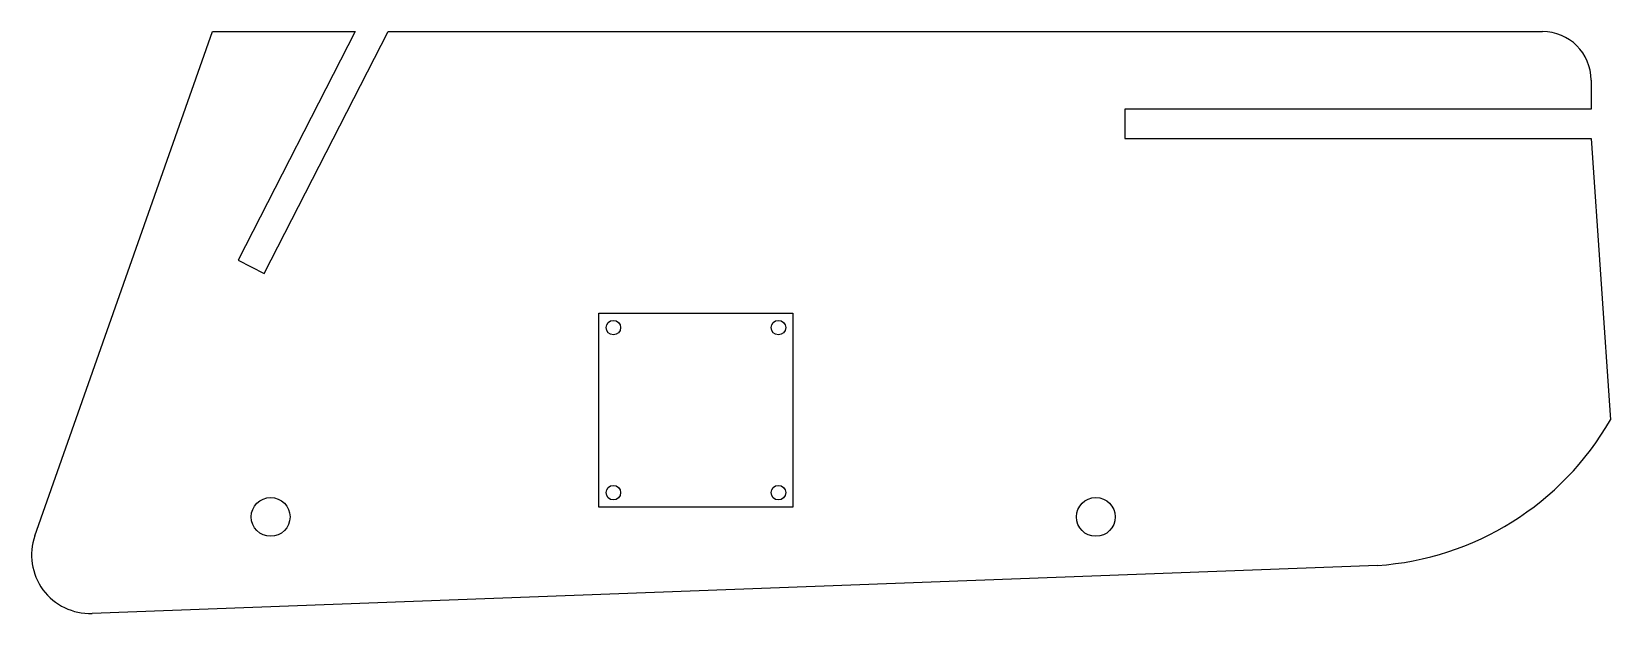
# Model space of a CAD drawing. Extents: x 70 to 232, y 76 to 136.
import ezdxf

# ---------------------------------------------------------------- set-up
doc = ezdxf.new("R2010")
doc.units = 0
doc.header["$MEASUREMENT"] = 0

msp = doc.modelspace()

# ---------------------------------------------------------------- linework, layer by layer
at = {"color": 7, "linetype": 'Continuous'}
for p, q in [((70.161114, 83.845764), (88.440834, 135.79865)), ((88.440834, 135.79865), (103.16466, 135.79865)), ((103.16466, 135.79865), (91.108745, 112.23933)), ((93.779384, 110.87269), (106.53464, 135.79865)), ((106.53464, 135.79865), (225.44083, 135.79865)), ((230.44083, 130.79865), (230.44083, 127.79865)), ((182.44083, 127.79865), (182.44083, 124.79865)), ((230.44083, 127.79865), (182.44083, 127.79865)), ((182.44083, 124.79865), (230.44083, 124.79865)), ((230.44083, 124.79865), (232.44083, 95.798653)), ((91.108745, 112.23933), (93.779384, 110.87269)), ((128.24666, 86.798653), (128.24666, 106.79865)), ((128.24666, 106.79865), (148.24666, 106.79865)), ((148.24666, 106.79865), (148.24666, 86.798653)), ((148.24666, 86.798653), (128.24666, 86.798653)), ((208.44083, 80.798653), (76.044713, 75.858499))]:
    msp.add_line(p, q, dxfattribs=at)
for centre, radius in [((129.74666, 105.29865), 0.75), ((146.74666, 105.29865), 0.75), ((129.74666, 88.298653), 0.75), ((146.74666, 88.298653), 0.75), ((94.440834, 85.798653), 2), ((179.44083, 85.798653), 2)]:
    msp.add_circle(centre, radius, dxfattribs=at)
for centre, radius, start, end in [((225.44083, 130.79865), 5, 0, 90), ((206.42088, 110.73057), 30, 273.86074, 330.15003), ((75.820988, 81.854327), 6, 160.61548, 272.13691)]:
    msp.add_arc(centre, radius, start, end, dxfattribs=at)

doc.saveas('drawing.dxf')
